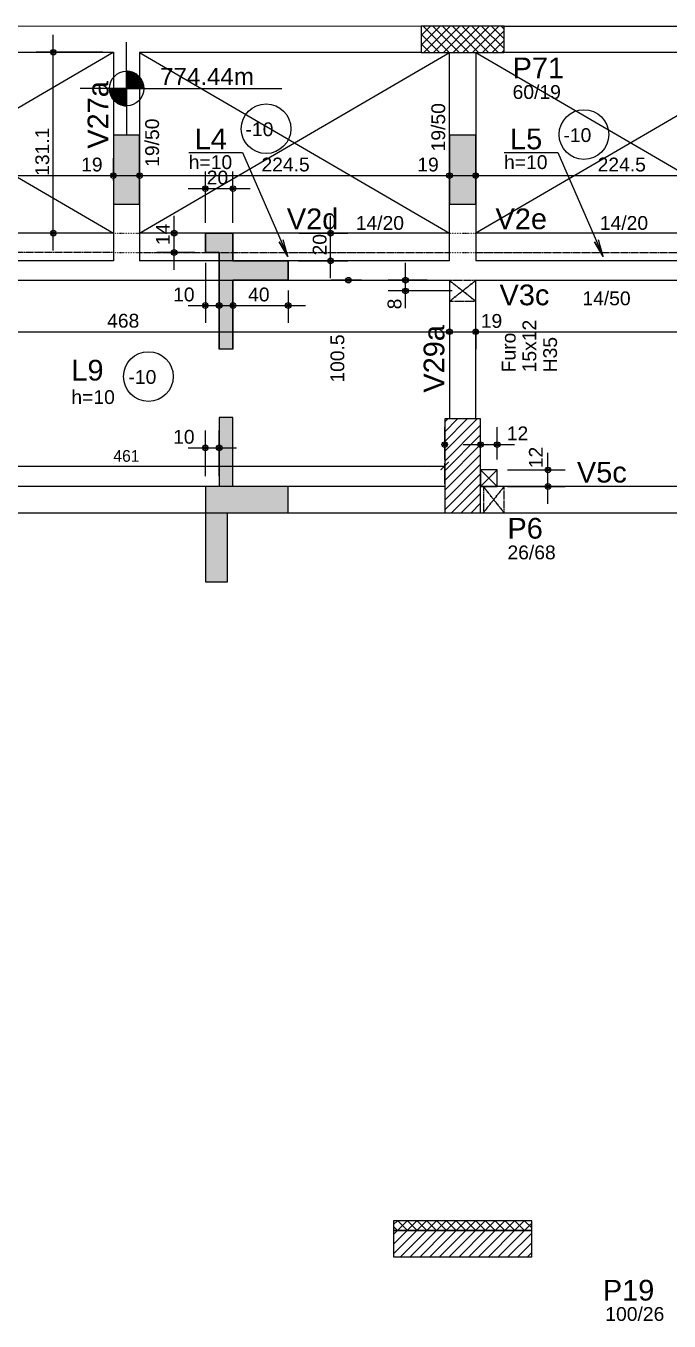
# Model space of a CAD drawing. Header units: millimetres. Extents: x 1659 to 9159, y 667 to 9133.
# Drawn here: x 6010 to 6476, y 7129 to 8067 of the extents above; entities that cross this region are included whole.
import ezdxf

# ---------------------------------------------------------------- set-up
doc = ezdxf.new("R2010")
doc.units = ezdxf.units.MM
doc.linetypes.add('ESTILO_TQS_0001', pattern=[1, 0.7, -0.3])
doc.linetypes.add('ESTILO_TQS_0002', pattern=[0.4, 0.1, -0.3])
for name, color, linetype in [('00 - FELIPE', 2, 'Continuous'), ('1', 1, 'Continuous'), ('10', 10, 'Continuous'), ('2', 2, 'Continuous'), ('3', 3, 'Continuous'), ('4', 4, 'Continuous'), ('6', 6, 'Continuous')]:
    doc.layers.add(name, color=color, linetype=linetype)
doc.styles.add('ROMAS860', font='ROMAS860.SHX')
doc.styles.get("Standard").update_dxf_attribs({"font": 'arial.ttf'})
doc.dimstyles.new('cota', dxfattribs={"dimtxt": 8.5, "dimasz": 6, "dimexe": 2, "dimexo": 2, "dimgap": 3, "dimtad": 1, "dimdec": 1, "dimzin": 9, "dimdsep": 46, "dimtxsty": 'ROMAS860', "dimblk": 'ARCHTICK', "dimcen": 0.09, "dimclrd": 241, "dimclre": 241, "dimclrt": 2, "dimadec": 0, "dimazin": 2, "dimtfac": 1, "dimtdec": 1, "dimtix": 1, "dimtmove": 0, "dimatfit": 2, "dimfxl": 0, "dimtolj": 1, "dimtzin": 0, "dimlwd": -1, "dimlwe": -1, "dimarcsym": 0})

# ---------------------------------------------------------------- blocks, each defined once
blk = doc.blocks.new('_ArchTick')
at = {"color": 0, "linetype": 'ByBlock', "const_width": 0.15}
blk.add_lwpolyline([(-0.5, -0.5), (0.5, 0.5)], dxfattribs=at)
blk = doc.blocks.new('*D214')
at = {"layer": '00 - FELIPE', "color": 241}
for p, q in [((5852.67, 7735.72), (5852.67, 7750.57)), ((6313.67, 7735.72), (6313.67, 7750.57)), ((5852.67, 7748.57), (6313.67, 7748.57))]:
    blk.add_line(p, q, dxfattribs=at)
at = {"layer": 'Defpoints', "color": 0}
for p in [(6313.67, 7748.57), (5852.67, 7733.72), (6313.67, 7733.72)]:
    blk.add_point(p, dxfattribs=at)
at = {"layer": '00 - FELIPE', "color": 241, "xscale": 6, "yscale": 6, "zscale": 6, "rotation": 180}
blk.add_blockref('_ArchTick', (5852.67, 7748.57), dxfattribs=at)
at = {"layer": '00 - FELIPE', "color": 241, "xscale": 6, "yscale": 6, "zscale": 6}
blk.add_blockref('_ArchTick', (6313.67, 7748.57), dxfattribs=at)
at = {"layer": '00 - FELIPE', "color": 2, "insert": (6083.17, 7755.82), "char_height": 8.5, "attachment_point": 5, "style": 'ROMAS860'}
blk.add_mtext('\\A1;461', dxfattribs=at)

msp = doc.modelspace()

# ---------------------------------------------------------------- linework, layer by layer
at = {"layer": '1', "linetype": 'Continuous'}
for p, q in [((5869.68, 8067.38), (6296.68, 8067.22)), ((6030.2, 7904.72), (6030.2, 8060.81)), ((6296.68, 8053.39), (6310.51, 8067.22)), ((6296.68, 8060.46), (6303.44, 8067.22)), ((6296.68, 8067.22), (6296.68, 8067.22)), ((6296.68, 8067.22), (6296.68, 8067.22)), ((6296.68, 8061.49), (6309.94, 8048.22)), ((6298.01, 8067.22), (6317.01, 8048.22)), ((6298.58, 8048.22), (6317.58, 8067.22)), ((6305.08, 8067.22), (6324.08, 8048.22)), ((6305.65, 8048.22), (6324.65, 8067.22)), ((6312.16, 8067.22), (6331.16, 8048.22)), ((6312.72, 8048.22), (6331.72, 8067.22)), ((6319.23, 8067.22), (6338.23, 8048.22)), ((6319.79, 8048.22), (6338.79, 8067.22)), ((6326.3, 8067.22), (6345.3, 8048.22)), ((6326.86, 8048.22), (6345.86, 8067.22)), ((6333.37, 8067.22), (6352.37, 8048.22)), ((6333.93, 8048.22), (6352.93, 8067.22)), ((6340.44, 8067.22), (6356.68, 8050.99)), ((6341, 8048.22), (6356.68, 8063.9)), ((6347.51, 8067.22), (6356.68, 8058.06)), ((6354.58, 8067.22), (6356.68, 8065.13)), ((6356.68, 8067.22), (6804.18, 8067.22)), ((6356.68, 8067.22), (6356.68, 8067.22)), ((6356.68, 8067.22), (6356.68, 8067.22)), ((6083.29, 8022.01), (6083.29, 8055.57)), ((6296.68, 8054.42), (6302.87, 8048.22)), ((6326.68, 8057.72), (6326.68, 8057.72)), ((6348.08, 8048.22), (6356.68, 8056.82)), ((5869.68, 8048.38), (6073.7, 8048.31)), ((6066.03, 8048.31), (6017.7, 8048.31)), ((6073.53, 8048.31), (6073.53, 8048.31)), ((6073.7, 8048.31), (6073.7, 7897.22)), ((6296.68, 8048.22), (6092.7, 8048.22)), ((6092.7, 8048.22), (6092.7, 7897.22)), ((6317.17, 7897.22), (6317.17, 8048.22)), ((6336.17, 8048.22), (6336.17, 7897.22)), ((6355.15, 8048.22), (6356.68, 8049.75)), ((6560.67, 8048.22), (6356.68, 8048.22)), ((6083.29, 8034.51), (6083.29, 8009.51)), ((6083.29, 8033.91), (6087.12, 8033.91)), ((6083.29, 8033.11), (6089.03, 8033.11)), ((6083.29, 8032.32), (6090.36, 8032.32)), ((6083.29, 8031.53), (6091.4, 8031.53)), ((6083.29, 8022.01), (6049.73, 8022.01)), ((6070.79, 8022.01), (6095.79, 8022.01)), ((6083.29, 8030.73), (6092.24, 8030.73)), ((6083.29, 8029.94), (6092.95, 8029.94)), ((6083.29, 8029.15), (6093.55, 8029.15)), ((6083.29, 8028.36), (6094.06, 8028.36)), ((6083.29, 8027.56), (6094.49, 8027.56)), ((6083.29, 8026.77), (6094.85, 8026.77)), ((6083.29, 8025.98), (6095.15, 8025.98)), ((6083.29, 8025.18), (6095.38, 8025.18)), ((6083.29, 8024.39), (6095.56, 8024.39)), ((6083.29, 8023.6), (6095.69, 8023.6)), ((6083.29, 8022.81), (6095.77, 8022.81)), ((6083.29, 8022.01), (6195.79, 8022.01)), ((6083.29, 8022.01), (6083.29, 7988.45)), ((6083.29, 8021.22), (6070.79, 8021.22)), ((6083.29, 8020.43), (6070.89, 8020.43)), ((6083.29, 8019.63), (6071.02, 8019.63)), ((6083.29, 8018.84), (6071.2, 8018.84)), ((6083.29, 8018.05), (6071.44, 8018.05)), ((6083.29, 8017.26), (6071.73, 8017.26)), ((6083.29, 8016.46), (6072.09, 8016.46)), ((6083.29, 8015.67), (6072.52, 8015.67)), ((6083.29, 8014.88), (6073.03, 8014.88)), ((6083.29, 8014.08), (6073.63, 8014.08)), ((6083.29, 8013.29), (6074.34, 8013.29)), ((6083.29, 8012.5), (6075.18, 8012.5)), ((6083.29, 8011.71), (6076.22, 8011.71)), ((6083.29, 8010.91), (6077.54, 8010.91)), ((6083.29, 8010.12), (6079.44, 8010.12)), ((6073.7, 7955.38), (6073.7, 7971.45)), ((6073.7, 7955.38), (6073.7, 7971.45)), ((6092.7, 7958.56), (6092.7, 7971.45)), ((6092.7, 7958.56), (6092.7, 7971.45)), ((6317.17, 7962.01), (6317.17, 7971.45)), ((6317.17, 7962.01), (6317.17, 7971.45)), ((6336.17, 7960.51), (6336.17, 7971.45)), ((6336.17, 7960.51), (6336.17, 7971.45)), ((5836.67, 7958.95), (6086.2, 7958.95)), ((6061.2, 7958.95), (6105.2, 7958.95)), ((6080.2, 7958.95), (6329.67, 7958.95)), ((6140.31, 7924.72), (6140.31, 7962.03)), ((6160.31, 7924.72), (6160.31, 7962.03)), ((6304.67, 7958.95), (6348.67, 7958.95)), ((6323.67, 7958.95), (6573.17, 7958.95)), ((6073.7, 7947.88), (6073.7, 7947.88)), ((6073.7, 7947.88), (6073.7, 7947.88)), ((6092.7, 7951.06), (6092.7, 7951.06)), ((6092.7, 7951.06), (6092.7, 7951.06)), ((6127.81, 7949.53), (6172.81, 7949.53)), ((6317.17, 7954.51), (6317.17, 7954.51)), ((6317.17, 7954.51), (6317.17, 7954.51)), ((6336.17, 7953.01), (6336.17, 7953.01)), ((6336.17, 7953.01), (6336.17, 7953.01)), ((6117.75, 7890.72), (6117.75, 7929.72)), ((6231.02, 7884.72), (6231.02, 7929.72)), ((6073.7, 7917.22), (5849.17, 7917.22)), ((6066.2, 7917.22), (6017.7, 7917.22)), ((6073.7, 7917.22), (6073.7, 7917.22)), ((6317.17, 7917.22), (6092.7, 7917.22)), ((6132.81, 7917.22), (6105.25, 7917.22)), ((6140.31, 7917.22), (6140.31, 7917.22)), ((6140.31, 7917.22), (6140.31, 7917.22)), ((6160.31, 7917.22), (6160.31, 7917.22)), ((6200.78, 7917.22), (6200.78, 7917.22)), ((6208.28, 7917.22), (6243.52, 7917.22)), ((6560.67, 7917.22), (6336.17, 7917.22)), ((6132.81, 7903.22), (6105.25, 7903.22)), ((6140.31, 7903.22), (6140.31, 7903.22)), ((6140.31, 7903.22), (6140.31, 7903.22)), ((6150.31, 7903.22), (6150.31, 7903.22)), ((6073.7, 7897.22), (5849.17, 7897.22)), ((6140.31, 7895.72), (6140.31, 7852.32)), ((6150.31, 7895.72), (6150.31, 7852.32)), ((6200.31, 7897.22), (6200.31, 7897.22)), ((6207.81, 7897.22), (6243.52, 7897.22)), ((6285.31, 7862.9), (6285.31, 7895.72)), ((6160.31, 7883.22), (6160.31, 7883.22)), ((6200.31, 7883.22), (6200.31, 7883.22)), ((6253.53, 7883.22), (6231.46, 7883.22)), ((6261.03, 7883.22), (6261.03, 7883.22)), ((6301.08, 7883.22), (6272.81, 7883.22)), ((6308.58, 7883.22), (6308.58, 7883.22)), ((6160.31, 7875.72), (6160.31, 7852.32)), ((6200.31, 7875.72), (6200.31, 7852.32)), ((6319.17, 7875.4), (6272.81, 7875.4)), ((6326.67, 7875.4), (6326.67, 7875.4)), ((6127.81, 7864.82), (6162.81, 7864.82)), ((6147.81, 7864.82), (6212.81, 7864.82)), ((6317.17, 7860.56), (6317.17, 7860.56)), ((6317.17, 7860.56), (6317.17, 7860.56)), ((6336.17, 7855.41), (6336.17, 7855.41)), ((6336.17, 7855.41), (6336.17, 7855.41)), ((5836.67, 7845.81), (6329.67, 7845.81)), ((6304.67, 7845.81), (6348.67, 7845.81)), ((6317.17, 7853.06), (6317.17, 7833.31)), ((6317.17, 7853.06), (6317.17, 7833.31)), ((6323.67, 7845.81), (6816.68, 7845.81)), ((6336.17, 7847.91), (6336.17, 7833.31)), ((6336.17, 7847.91), (6336.17, 7833.31)), ((6313.67, 7759.26), (6337.13, 7782.72)), ((6313.67, 7766.33), (6330.06, 7782.72)), ((6313.67, 7773.4), (6322.99, 7782.72)), ((6313.67, 7780.47), (6315.92, 7782.72)), ((6313.67, 7782.72), (6313.67, 7782.72)), ((6313.67, 7782.72), (6313.67, 7782.72)), ((6313.67, 7752.18), (6339.67, 7778.18)), ((6140.31, 7741.22), (6140.31, 7774.24)), ((6150.31, 7741.22), (6150.31, 7774.24)), ((6313.67, 7753.22), (6313.67, 7776.6)), ((6313.67, 7745.11), (6339.67, 7771.11)), ((6339.67, 7753.22), (6339.67, 7776.6)), ((6351.67, 7753.22), (6351.67, 7776.6)), ((6127.81, 7761.74), (6162.81, 7761.74)), ((6313.67, 7738.04), (6339.67, 7764.04)), ((6327.17, 7764.1), (6364.17, 7764.1)), ((6313.67, 7730.97), (6339.67, 7756.97)), ((6313.67, 7723.9), (6339.67, 7749.9)), ((6388.49, 7721.22), (6388.49, 7758.22)), ((6301.67, 7745.72), (6301.67, 7745.72)), ((6301.67, 7745.72), (6301.67, 7745.72)), ((6313.67, 7745.72), (6313.67, 7745.72)), ((6313.67, 7716.83), (6339.67, 7742.83)), ((6326.67, 7748.72), (6326.67, 7748.72)), ((6339.67, 7745.72), (6339.67, 7745.72)), ((6351.67, 7745.72), (6351.67, 7745.72)), ((6351.67, 7745.72), (6351.67, 7745.72)), ((6359.17, 7745.72), (6400.99, 7745.72)), ((6140.31, 7733.72), (6140.31, 7733.72)), ((6150.31, 7733.72), (6150.31, 7733.72)), ((6301.67, 7733.72), (6301.67, 7733.72)), ((6318.63, 7714.72), (6339.67, 7735.76)), ((6351.67, 7733.72), (6351.67, 7733.72)), ((6359.17, 7733.72), (6400.99, 7733.72)), ((6325.7, 7714.72), (6339.67, 7728.69)), ((6349.17, 7724.22), (6349.17, 7724.22)), ((6313.67, 7714.72), (6313.67, 7714.72)), ((6313.67, 7714.72), (6313.67, 7714.72)), ((6313.67, 7714.72), (6313.67, 7714.72)), ((6332.77, 7714.72), (6339.67, 7721.62)), ((6339.67, 7714.72), (6339.67, 7714.72)), ((6339.67, 7714.72), (6339.67, 7714.72)), ((6339.67, 7714.72), (6339.67, 7714.72)), ((6276.67, 7199), (6279.39, 7201.72)), ((6276.67, 7201.72), (6276.67, 7201.72)), ((6276.67, 7201.72), (6276.67, 7201.72)), ((6276.67, 7201.72), (6276.67, 7201.72)), ((6276.67, 7201.72), (6276.67, 7201.72)), ((6276.67, 7197.62), (6279.56, 7194.72)), ((6279.46, 7194.72), (6286.46, 7201.72)), ((6279.63, 7201.72), (6286.63, 7194.72)), ((6286.54, 7194.72), (6293.54, 7201.72)), ((6286.7, 7201.72), (6293.7, 7194.72)), ((6293.61, 7194.72), (6300.61, 7201.72)), ((6293.77, 7201.72), (6300.77, 7194.72)), ((6300.68, 7194.72), (6307.68, 7201.72)), ((6300.84, 7201.72), (6307.84, 7194.72)), ((6307.75, 7194.72), (6314.75, 7201.72)), ((6307.91, 7201.72), (6314.91, 7194.72)), ((6314.82, 7194.72), (6321.82, 7201.72)), ((6314.99, 7201.72), (6321.99, 7194.72)), ((6321.89, 7194.72), (6328.89, 7201.72)), ((6322.06, 7201.72), (6329.06, 7194.72)), ((6328.96, 7194.72), (6335.96, 7201.72)), ((6329.13, 7201.72), (6336.13, 7194.72)), ((6336.03, 7194.72), (6343.03, 7201.72)), ((6336.2, 7201.72), (6343.2, 7194.72)), ((6343.1, 7194.72), (6350.1, 7201.72)), ((6343.27, 7201.72), (6350.27, 7194.72)), ((6350.17, 7194.72), (6357.17, 7201.72)), ((6350.34, 7201.72), (6357.34, 7194.72)), ((6357.25, 7194.72), (6364.25, 7201.72)), ((6357.41, 7201.72), (6364.41, 7194.72)), ((6364.32, 7194.72), (6371.32, 7201.72)), ((6364.48, 7201.72), (6371.48, 7194.72)), ((6371.39, 7194.72), (6376.67, 7200)), ((6371.55, 7201.72), (6376.67, 7196.61)), ((6376.67, 7201.72), (6376.67, 7201.72)), ((6376.67, 7201.72), (6376.67, 7201.72)), ((6376.67, 7201.72), (6376.67, 7201.72)), ((6376.67, 7201.72), (6376.67, 7201.72)), ((6276.67, 7177.78), (6293.61, 7194.72)), ((6276.67, 7184.85), (6286.54, 7194.72)), ((6276.67, 7191.93), (6279.46, 7194.72)), ((6276.67, 7194.72), (6276.67, 7194.72)), ((6276.67, 7194.72), (6276.67, 7194.72)), ((6281.68, 7175.72), (6300.68, 7194.72)), ((6288.75, 7175.72), (6307.75, 7194.72)), ((6295.82, 7175.72), (6314.82, 7194.72)), ((6302.89, 7175.72), (6321.89, 7194.72)), ((6309.96, 7175.72), (6328.96, 7194.72)), ((6317.03, 7175.72), (6336.03, 7194.72)), ((6324.1, 7175.72), (6343.1, 7194.72)), ((6331.17, 7175.72), (6350.17, 7194.72)), ((6338.25, 7175.72), (6357.25, 7194.72)), ((6345.32, 7175.72), (6364.32, 7194.72)), ((6352.39, 7175.72), (6371.39, 7194.72)), ((6359.46, 7175.72), (6376.67, 7192.93)), ((6366.53, 7175.72), (6376.67, 7185.86)), ((6373.6, 7175.72), (6376.67, 7178.79))]:
    msp.add_line(p, q, dxfattribs=at)
at = {"layer": '1', "linetype": 'ESTILO_TQS_0002'}
for p, q in [((6073.7, 7917.22), (6092.7, 7917.22)), ((6317.17, 7917.22), (6336.17, 7917.22)), ((6073.7, 7903.22), (6092.7, 7903.22)), ((6317.17, 7903.22), (6336.17, 7903.22))]:
    msp.add_line(p, q, dxfattribs=at)
at = {"layer": '1', "linetype": 'Continuous'}
for points in [[(6083.29, 8034.51), (6083.29, 8022.01), (6095.79, 8022.01), (6095.78, 8022.47), (6095.73, 8023.26), (6095.62, 8024.05), (6095.46, 8024.87), (6095.26, 8025.6), (6094.99, 8026.43), (6094.65, 8027.23), (6094.27, 8027.99), (6093.8, 8028.79), (6093.22, 8029.61), (6092.52, 8030.44), (6091.93, 8031.05), (6091.14, 8031.74), (6090.6, 8032.16), (6090.01, 8032.55), (6089.3, 8032.97), (6088.6, 8033.33), (6087.52, 8033.78), (6086.53, 8034.09), (6085.74, 8034.27), (6084.77, 8034.42), (6083.99, 8034.49), (6083.29, 8034.51)], [(6083.29, 8009.51), (6083.29, 8022.01), (6070.79, 8022.01), (6070.8, 8021.56), (6070.85, 8020.77), (6070.96, 8019.98), (6071.12, 8019.16), (6071.32, 8018.42), (6071.6, 8017.6), (6071.93, 8016.8), (6072.31, 8016.04), (6072.78, 8015.24), (6073.36, 8014.42), (6074.06, 8013.58), (6074.65, 8012.98), (6075.45, 8012.28), (6075.99, 8011.87), (6076.57, 8011.47), (6077.28, 8011.05), (6077.98, 8010.7), (6079.07, 8010.25), (6080.06, 8009.94), (6080.85, 8009.75), (6081.81, 8009.6), (6082.59, 8009.53), (6083.29, 8009.51)], [(6128.44, 7975.79), (6167.34, 7975.79), (6200.15, 7900.27), (6193.71, 7910.99), (6200.15, 7900.27), (6196.71, 7912.29)], [(6356.81, 7975.79), (6395.71, 7975.79), (6428.51, 7900.27), (6422.08, 7910.99), (6428.51, 7900.27), (6425.07, 7912.29)], [(6317.17, 7897.22), (6092.7, 7897.22)], [(6560.67, 7897.22), (6336.17, 7897.22)], [(5849.17, 7883.22), (6317.17, 7883.22)], [(6317.17, 7883.22), (6317.17, 7782.72)], [(6336.17, 7883.22), (6804.18, 7883.22)], [(6336.17, 7782.72), (6336.17, 7883.22)]]:
    msp.add_lwpolyline(points, dxfattribs=at)
at = {"layer": '1', "linetype": 'ESTILO_TQS_0001'}
for points in [[(6326.67, 7875.4), (6336.17, 7867.9), (6336.17, 7882.9), (6326.67, 7875.4), (6336.17, 7882.9), (6317.17, 7882.9), (6326.67, 7875.4), (6317.17, 7882.9), (6317.17, 7867.9), (6326.67, 7875.4), (6317.17, 7867.9), (6336.17, 7867.9), (6326.67, 7875.4)], [(6349.17, 7724.22), (6341.67, 7714.72), (6356.67, 7714.72), (6349.17, 7724.22), (6356.67, 7714.72), (6356.67, 7733.72), (6349.17, 7724.22), (6356.67, 7733.72), (6341.67, 7733.72), (6349.17, 7724.22), (6341.67, 7733.72), (6341.67, 7714.72), (6349.17, 7724.22)]]:
    msp.add_lwpolyline(points, dxfattribs=at)
at = {"layer": '1', "color": 5, "linetype": 'Continuous'}
for points in [[(6313.67, 7733.72), (5852.67, 7733.72)], [(6804.17, 7733.72), (6339.67, 7733.72)], [(5852.67, 7714.72), (6313.67, 7714.72)], [(6339.67, 7714.72), (6804.17, 7714.72)]]:
    msp.add_lwpolyline(points, dxfattribs=at)
at = {"layer": '1', "linetype": 'Continuous'}
for centre, radius in [((6030.2, 8048.31), 2), ((6030.2, 8048.31), 1), ((6083.29, 8022.01), 12.5), ((6073.7, 7958.95), 2), ((6073.7, 7958.95), 2), ((6073.7, 7958.95), 1), ((6073.7, 7958.95), 1), ((6092.7, 7958.95), 2), ((6092.7, 7958.95), 2), ((6092.7, 7958.95), 1), ((6092.7, 7958.95), 1), ((6317.17, 7958.95), 2), ((6317.17, 7958.95), 2), ((6317.17, 7958.95), 1), ((6317.17, 7958.95), 1), ((6336.17, 7958.95), 2), ((6336.17, 7958.95), 2), ((6336.17, 7958.95), 1), ((6336.17, 7958.95), 1), ((6140.31, 7949.53), 2), ((6140.31, 7949.53), 1), ((6160.31, 7949.53), 2), ((6160.31, 7949.53), 1), ((6030.2, 7917.22), 2), ((6117.75, 7917.22), 2), ((6231.02, 7917.22), 2), ((6030.2, 7917.22), 1), ((6117.75, 7917.22), 1), ((6231.02, 7917.22), 1), ((6117.75, 7903.22), 2), ((6117.75, 7903.22), 1), ((6231.02, 7897.22), 2), ((6231.02, 7897.22), 1), ((6243.96, 7883.22), 2), ((6243.96, 7883.22), 1), ((6285.31, 7883.22), 2), ((6285.31, 7883.22), 1), ((6285.31, 7875.4), 2), ((6285.31, 7875.4), 1), ((6140.31, 7864.82), 2), ((6140.31, 7864.82), 1), ((6150.31, 7864.82), 2), ((6150.31, 7864.82), 1), ((6160.31, 7864.82), 2), ((6160.31, 7864.82), 1), ((6200.31, 7864.82), 2), ((6200.31, 7864.82), 1), ((6317.17, 7845.81), 2), ((6317.17, 7845.81), 2), ((6317.17, 7845.81), 1), ((6317.17, 7845.81), 1), ((6336.17, 7845.81), 2), ((6336.17, 7845.81), 2), ((6336.17, 7845.81), 1), ((6336.17, 7845.81), 1), ((6140.31, 7761.74), 2), ((6140.31, 7761.74), 1), ((6150.31, 7761.74), 2), ((6150.31, 7761.74), 1), ((6313.67, 7764.1), 2), ((6313.67, 7764.1), 1), ((6339.67, 7764.1), 2), ((6339.67, 7764.1), 1), ((6351.67, 7764.1), 2), ((6351.67, 7764.1), 1), ((6388.49, 7745.72), 2), ((6388.49, 7745.72), 1), ((6388.49, 7733.72), 2), ((6388.49, 7733.72), 1)]:
    msp.add_circle(centre, radius, dxfattribs=at)
at = {"layer": '10', "linetype": 'Continuous'}
for points in [[(6073.7, 7988.2), (6073.7, 7938.2), (6092.7, 7938.2), (6092.7, 7988.2), (6073.7, 7988.2)], [(6317.17, 7988.2), (6317.17, 7938.2), (6336.17, 7938.2), (6336.17, 7988.2), (6317.17, 7988.2)], [(6150.31, 7833.22), (6150.31, 7903.22), (6140.31, 7903.22), (6140.31, 7917.22), (6160.31, 7917.22), (6160.31, 7897.22), (6200.31, 7897.22), (6200.31, 7883.22), (6160.31, 7883.22), (6160.31, 7833.22), (6150.31, 7833.22)], [(6200.31, 7714.72), (6200.31, 7733.72), (6160.31, 7733.72), (6160.31, 7783.72), (6150.31, 7783.72), (6150.31, 7733.72), (6140.31, 7733.72), (6140.31, 7664.72), (6156.31, 7664.72), (6156.31, 7714.72), (6200.31, 7714.72)]]:
    msp.add_lwpolyline(points, dxfattribs=at)
at = {"layer": '2', "linetype": 'Continuous'}
for p, q in [((5849.17, 8048.4), (6073.7, 7917.22)), ((5849.17, 7917.22), (6073.53, 8048.31)), ((6092.7, 8048.22), (6317.17, 7917.22)), ((6092.7, 7917.22), (6317.17, 8048.22)), ((6336.17, 8048.22), (6560.67, 7917.22)), ((6560.67, 8048.22), (6336.17, 7917.22)), ((6339.67, 7733.72), (6351.67, 7745.72)), ((6351.67, 7733.72), (6339.67, 7745.72))]:
    msp.add_line(p, q, dxfattribs=at)
msp.add_lwpolyline([(6339.67, 7733.72), (6351.67, 7733.72), (6351.67, 7745.72), (6339.67, 7745.72), (6339.67, 7733.72)], dxfattribs=at)
at = {"layer": '3', "linetype": 'ESTILO_TQS_0001'}
for p, q in [((6073.7, 7903.22), (5849.17, 7903.22)), ((6092.7, 7903.22), (6317.17, 7903.22)), ((6336.17, 7903.22), (6560.67, 7903.22))]:
    msp.add_line(p, q, dxfattribs=at)
at = {"layer": '3', "linetype": 'Continuous'}
for centre in [(6184.3, 7992.91), (6414.55, 7988.67), (6099.08, 7813.37)]:
    msp.add_circle(centre, 18, dxfattribs=at)
at = {"layer": '6', "linetype": 'Continuous'}
for p, q in [((6073.7, 7988.2), (6073.7, 7938.2)), ((6092.7, 7988.2), (6073.7, 7988.2)), ((6092.7, 7938.2), (6092.7, 7988.2)), ((6317.17, 7988.2), (6317.17, 7938.2)), ((6336.17, 7988.2), (6317.17, 7988.2)), ((6336.17, 7938.2), (6336.17, 7988.2)), ((6073.7, 7938.2), (6092.7, 7938.2)), ((6317.17, 7938.2), (6336.17, 7938.2)), ((6160.31, 7917.22), (6140.31, 7917.22)), ((6140.31, 7917.22), (6140.31, 7903.22)), ((6160.31, 7897.22), (6160.31, 7917.22)), ((6140.31, 7903.22), (6150.31, 7903.22)), ((6150.31, 7903.22), (6150.31, 7833.22)), ((6200.31, 7897.22), (6160.31, 7897.22)), ((6200.31, 7883.22), (6200.31, 7897.22)), ((6140.31, 7883.22), (6150.31, 7883.22)), ((6160.31, 7833.22), (6160.31, 7883.22)), ((6160.31, 7883.22), (6200.31, 7883.22)), ((6150.31, 7783.72), (6150.31, 7733.72)), ((6160.31, 7733.72), (6160.31, 7783.72)), ((6150.31, 7733.72), (6140.31, 7733.72)), ((6140.31, 7733.72), (6140.31, 7664.72)), ((6200.31, 7733.72), (6160.31, 7733.72)), ((6200.31, 7714.72), (6200.31, 7733.72)), ((6156.31, 7664.72), (6156.31, 7714.72)), ((6156.31, 7714.72), (6200.31, 7714.72))]:
    msp.add_line(p, q, dxfattribs=at)
for points in [[(6296.68, 8048.22), (6356.68, 8048.22), (6356.68, 8067.22), (6296.68, 8067.22), (6296.68, 8048.22)], [(6313.67, 7714.72), (6339.67, 7714.72), (6339.67, 7782.72), (6313.67, 7782.72), (6313.67, 7714.72)], [(6276.67, 7201.72), (6276.67, 7194.72), (6376.67, 7194.72), (6376.67, 7201.72), (6276.67, 7201.72)], [(6276.67, 7175.72), (6376.67, 7175.72), (6376.67, 7194.72), (6276.67, 7194.72), (6276.67, 7175.72)]]:
    msp.add_lwpolyline(points, dxfattribs=at)
for points in [[(6073.7, 7988.2), (6073.7, 7938.2), (6092.7, 7938.2)], [(6073.7, 7988.2), (6092.7, 7938.2), (6092.7, 7988.2)], [(6073.7, 7988.2), (6092.7, 7988.2), (6073.7, 7988.2)], [(6317.17, 7988.2), (6317.17, 7938.2), (6336.17, 7938.2)], [(6317.17, 7988.2), (6336.17, 7938.2), (6336.17, 7988.2)], [(6317.17, 7988.2), (6336.17, 7988.2), (6317.17, 7988.2)], [(6160.31, 7917.22), (6150.31, 7903.22), (6140.31, 7903.22)], [(6140.31, 7903.22), (6140.31, 7917.22), (6160.31, 7917.22)], [(6160.31, 7897.22), (6150.31, 7833.22), (6160.31, 7917.22)], [(6150.31, 7833.22), (6150.31, 7903.22), (6160.31, 7917.22)], [(6160.31, 7833.22), (6150.31, 7833.22), (6160.31, 7897.22)], [(6160.31, 7883.22), (6160.31, 7833.22), (6160.31, 7897.22)], [(6160.31, 7897.22), (6200.31, 7897.22), (6160.31, 7883.22)], [(6200.31, 7897.22), (6200.31, 7883.22), (6160.31, 7883.22)], [(6160.31, 7783.72), (6150.31, 7783.72), (6156.31, 7714.72)], [(6156.31, 7714.72), (6150.31, 7783.72), (6156.31, 7664.72)], [(6150.31, 7783.72), (6150.31, 7733.72), (6156.31, 7664.72)], [(6160.31, 7733.72), (6160.31, 7783.72), (6156.31, 7714.72)], [(6156.31, 7664.72), (6150.31, 7733.72), (6140.31, 7733.72)], [(6140.31, 7733.72), (6140.31, 7664.72), (6156.31, 7664.72)], [(6156.31, 7714.72), (6200.31, 7714.72), (6160.31, 7733.72)], [(6200.31, 7714.72), (6200.31, 7733.72), (6160.31, 7733.72)]]:
    msp.add_solid(points, dxfattribs=at)

# ---------------------------------------------------------------- texts
at = {"layer": '1', "linetype": 'Continuous'}
for s, height, p in [('774.44m', 12.5, (6107.56, 8024.46)), ('19', 10, (6050.36, 7961.95)), ('224.5', 10, (6180.94, 7961.95)), ('19', 10, (6293.84, 7961.95)), ('224.5', 10, (6424.42, 7961.95)), ('20', 10, (6141.31, 7952.53)), ('10', 10, (6116.98, 7867.82)), ('40', 10, (6171.31, 7867.82)), ('468', 10, (6069.17, 7848.81)), ('19', 10, (6339.8, 7848.68)), ('10', 10, (6116.98, 7764.74)), ('12', 10, (6358.66, 7767.21))]:
    msp.add_text(s, height=height, dxfattribs=at).set_placement(p)
for s, p in [('131.1', (6027.2, 7958.76)), ('14', (6114.56, 7908.63)), ('20', (6228.07, 7901.11)), ('8', (6282.31, 7862.06)), ('15x12', (6380.01, 7816.43)), ('Furo', (6365.01, 7816.43)), ('100.5', (6240.96, 7808.97)), ('H35', (6395.01, 7816.43)), ('12', (6384.7, 7746.96))]:
    msp.add_text(s, height=10, rotation=90, dxfattribs=at).set_placement(p)
at = {"layer": '3', "linetype": 'Continuous'}
for s, p in [('60/19', (6362.86, 8014.47)), ('-10', (6169.44, 7987.51)), ('-10', (6399.69, 7983.27)), ('h=10', (6128.29, 7963.68)), ('h=10', (6356.66, 7963.68)), ('14/20', (6249.24, 7919.65)), ('14/20', (6426.03, 7919.65)), ('14/50', (6413.39, 7865.01)), ('-10', (6084.65, 7808.08)), ('h=10', (6043.29, 7793.49)), ('26/68', (6359.12, 7680.97)), ('100/26', (6430, 7129.28))]:
    msp.add_text(s, height=10, dxfattribs=at).set_placement(p)
for p in [(6314, 7976.5), (6106.77, 7965.3)]:
    msp.add_text('19/50', height=10, rotation=90, dxfattribs=at).set_placement(p)
at = {"layer": '4', "linetype": 'Continuous'}
for s, p in [('V27a', (6070.05, 7978.42)), ('V29a', (6313.42, 7801.72))]:
    msp.add_text(s, height=15, rotation=90, dxfattribs=at).set_placement(p)
for s, p in [('L4', (6132.62, 7978.01)), ('L5', (6360.99, 7978.01)), ('V2d', (6199.35, 7920.11)), ('V2e', (6350.48, 7920.11)), ('V3c', (6353.39, 7865.01)), ('L9', (6043.29, 7810.49)), ('V5c', (6409.42, 7736.58))]:
    msp.add_text(s, height=15, dxfattribs=at).set_placement(p)
at = {"layer": '6', "linetype": 'Continuous'}
for s, p in [('P71', (6362.86, 8029.47)), ('P6', (6359.12, 7695.97)), ('P19', (6428.2, 7144.02))]:
    msp.add_text(s, height=15, dxfattribs=at).set_placement(p)

# ---------------------------------------------------------------- dimensions: what is measured, and where the dimension line sits
at = {"layer": '00 - FELIPE'}
dim = msp.add_aligned_dim(p1=(5852.67, 7733.72), p2=(6313.67, 7733.72), distance=14.85, dimstyle='cota', dxfattribs=at)
dim.commit()
dim.dimension.update_dxf_attribs({"geometry": '*D214', "text_midpoint": (6083.17, 7755.82)})

doc.saveas('drawing.dxf')
